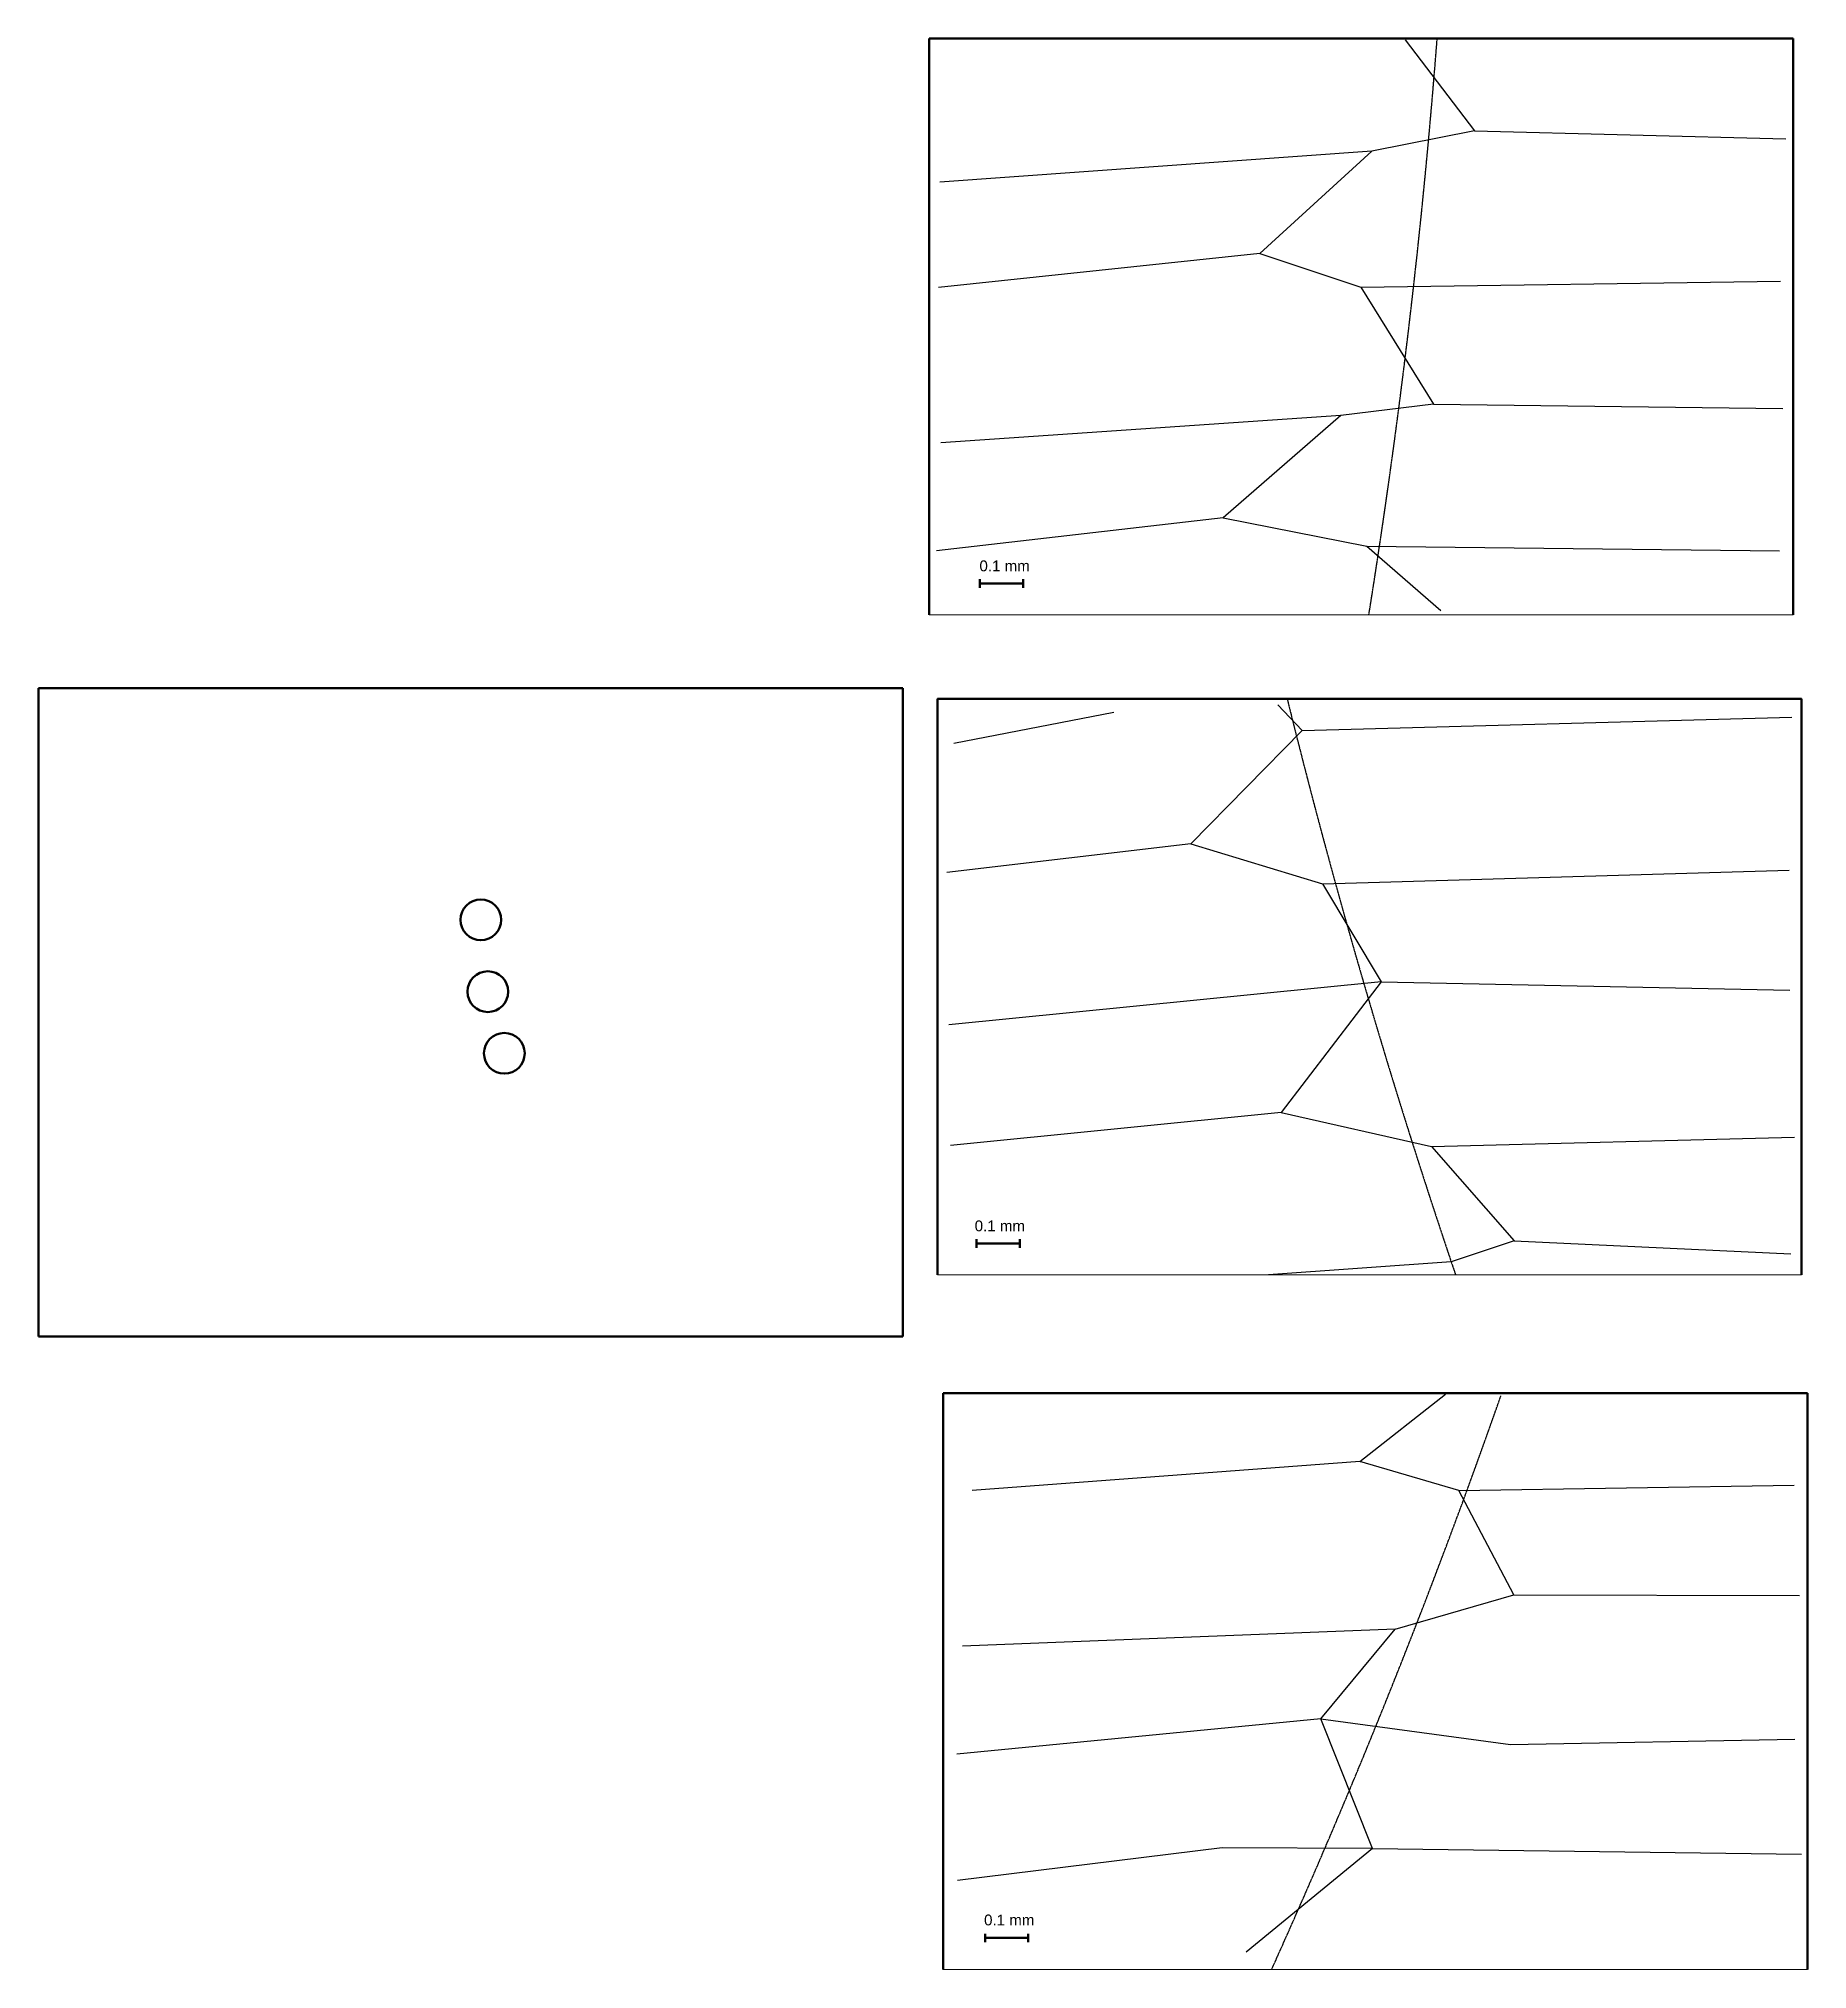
# Paper-space layout 'Layout1' of a CAD drawing. Header units: millimetres. Extents: x 5 to 414, y 43 to 489.
# The model-space entities are those that its viewports show. They can reach past a viewport. Long polylines and large blocks are cut down to what shows.
import ezdxf

# ---------------------------------------------------------------- set-up
doc = ezdxf.new("R2010")
doc.units = ezdxf.units.MM
doc.linetypes.add('AM_ISO08W050', pattern=[18, 12, -1.5, 3, -1.5])
for name, color, linetype, lineweight in [('AM_4', 3, 'Continuous', 25), ('AM_7', 4, 'AM_ISO08W050', 25), ('Annotate_R', 10, 'Continuous', 40)]:
    doc.layers.add(name, color=color, linetype=linetype, lineweight=lineweight)
doc.layers.add('AM_VIEWS', color=1, linetype='Continuous', lineweight=25, plot=False)
doc.styles.get("Standard").update_dxf_attribs({"font": 'arial.ttf'})
picture_1 = doc.add_image_def('image1.png', size_in_pixel=(3072, 2048))
picture_2 = doc.add_image_def('image2.jpg', size_in_pixel=(1600, 1200))
picture_3 = doc.add_image_def('image3.png', size_in_pixel=(3072, 2048))
picture_4 = doc.add_image_def('image4.png', size_in_pixel=(3072, 2048))

msp = doc.modelspace()

# ---------------------------------------------------------------- linework, layer by layer
at = {"layer": 'AM_4'}
for p, q in [((0.9642, 1.1749), (1.1628, 1.3311)), ((3.4085, 1.3017), (3.0379, 1.2299)), ((3.7881, 1.3193), (3.8442, 1.2596)), ((7.1022, 1.3306), (7.2625, 1.1201)), ((3.8442, 1.2596), (3.5864, 0.9977)), ((3.8442, 1.2596), (4.9774, 1.2902)), ((0.9642, 1.1749), (0.0667, 1.1079)), ((1.1937, 1.1083), (0.9642, 1.1749)), ((1.1937, 1.1083), (1.9696, 1.1207)), ((7.2625, 1.1201), (7.0245, 1.073)), ((7.2625, 1.1201), (7.9824, 1.1012)), ((1.3204, 0.8668), (1.1937, 1.1083)), ((7.0245, 1.073), (6.0252, 1.0015)), ((7.0245, 1.073), (6.7655, 0.8364)), ((3.5864, 0.9977), (3.0216, 0.9313)), ((3.5864, 0.9977), (3.8912, 0.9049)), ((3.8912, 0.9049), (4.9709, 0.9362)), ((3.8912, 0.9049), (4.0266, 0.6783)), ((1.046, 0.7871), (1.3204, 0.8668)), ((1.3204, 0.8668), (1.9816, 0.865)), ((6.7655, 0.8364), (6.0217, 0.7575)), ((6.7655, 0.8364), (6.9994, 0.7586)), ((1.046, 0.7871), (0.045, 0.7477)), ((0.874, 0.5796), (1.046, 0.7871)), ((6.9994, 0.7586), (7.9701, 0.772)), ((6.9994, 0.7586), (7.1675, 0.4874)), ((4.0266, 0.6783), (3.0265, 0.5788)), ((4.0266, 0.6783), (3.7959, 0.3756)), ((4.0266, 0.6783), (4.9731, 0.6589)), ((0.874, 0.5796), (0.0313, 0.4979)), ((0.9935, 0.2795), (0.874, 0.5796)), ((0.874, 0.5796), (1.3126, 0.5207)), ((1.3126, 0.5207), (1.9709, 0.533)), ((6.9532, 0.461), (6.0273, 0.3977)), ((6.9532, 0.461), (6.6808, 0.2248)), ((7.1675, 0.4874), (6.9532, 0.461)), ((7.1675, 0.4874), (7.9762, 0.4773)), ((3.7959, 0.3756), (3.0305, 0.2998)), ((3.7959, 0.3756), (4.1435, 0.2968)), ((4.1435, 0.2968), (4.9838, 0.3186)), ((0.6457, 0.2814), (0.033, 0.2054)), ((0.9935, 0.2795), (0.6457, 0.2814)), ((0.9935, 0.2795), (0.7008, 0.0399)), ((0.9935, 0.2795), (1.9865, 0.2663)), ((4.1435, 0.2968), (4.3345, 0.0789)), ((6.6808, 0.2248), (6.017, 0.1484)), ((6.6808, 0.2248), (7.0129, 0.1593)), ((7.0129, 0.1593), (7.1846, 0.0103)), ((7.0129, 0.1593), (7.9681, 0.1483)), ((4.3345, 0.0789), (4.1891, 0.0299)), ((4.3345, 0.0789), (4.975, 0.0488)), ((4.1891, 0.0299), (3.7661, 0))]:
    msp.add_line(p, q, dxfattribs=at)
at = {"layer": 'AM_7'}
for centre, start, end in [((19.8239, 5.2931), 193.80686, 198.77138), ((-9.2716, 2.6083), 350.72901, 355.69353), ((-14.2786, 6.7811), 335.72901, 340.69353)]:
    msp.add_arc(centre, 16.4969, start, end, dxfattribs=at)
at = {"layer": 'Annotate_R', "lineweight": 50}
for p, q in [((0.0968, 0.0627), (0.0968, 0.0827)), ((0.0968, 0.0727), (0.1968, 0.0727)), ((0.1968, 0.0627), (0.1968, 0.0827)), ((3.0904, 0.0627), (3.0904, 0.0827)), ((3.0904, 0.0727), (3.1904, 0.0727)), ((3.1904, 0.0627), (3.1904, 0.0827)), ((6.1178, 0.0627), (6.1178, 0.0827)), ((6.1178, 0.0727), (6.2178, 0.0727)), ((6.2178, 0.0627), (6.2178, 0.0827))]:
    msp.add_line(p, q, dxfattribs=at)
for centre in [(1.0234, 4.9636), (1.0396, 4.7975), (1.0778, 4.6549)]:
    msp.add_circle(centre, 0.0471, dxfattribs=at)

# ---------------------------------------------------------------- pictures from other files: only their frames are drawn
image = msp.add_image(picture_2, insert=(0, 4), size_in_units=(2, 1.5), dxfattribs=at)
image.dxf.flags = 7
image = msp.add_image(picture_1, insert=(0, 0), size_in_units=(2, 1.3333), dxfattribs=at)
image.dxf.flags = 7
image = msp.add_image(picture_3, insert=(3, 0), size_in_units=(2, 1.3333), dxfattribs=at)
image.dxf.flags = 7
image = msp.add_image(picture_4, insert=(6, 0), size_in_units=(2, 1.3333), dxfattribs=at)
image.dxf.flags = 7

psp = doc.layouts.get("Layout1")

# ---------------------------------------------------------------- texts
at = {"layer": 'Annotate_R', "lineweight": 50, "char_height": 2.5, "attachment_point": 1}
for insert in [(222.78, 368.63), (221.68, 215.92), (223.85, 55.32)]:
    psp.add_mtext_dynamic_manual_height_columns('0.1 mm', width=16.3949, gutter_width=12.5, heights=[0], dxfattribs=dict(at, insert=insert))

# ---------------------------------------------------------------- viewports
at = {"layer": 'AM_VIEWS'}
for center, size, view_center_point, view_height, status in [((311.12, 422.71), (200, 133.3333), (7, 0.6667), 1.333333, 4), ((105.04, 264.11), (200, 150), (1, 4.75), 1.5, 5), ((313.05, 269.99), (200, 133.3333), (4, 0.6667), 1.333333, 3)]:
    psp.add_viewport(center=center, size=size, view_center_point=view_center_point, view_height=view_height, status=status, dxfattribs=at)
psp.add_viewport(center=(314.39, 109.3), size=(200, 133.3333), view_center_point=(1, 0.6667), view_height=1.333333, dxfattribs=at)

doc.saveas('drawing.dxf')
